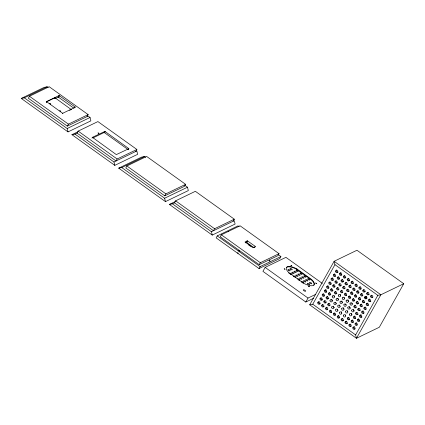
<?xml version="1.0" encoding="UTF-8"?>
<svg xmlns="http://www.w3.org/2000/svg" width="425" height="425" viewBox="0 0 425 425"><rect width="100%" height="100%" fill="white"/><g stroke="black" fill="none" stroke-linecap="round" stroke-linejoin="round"><path stroke-width="0.64" d="M366.408 296.905L366.961 297.553M46.463 101.58L62.682 113.305L75.358 107.185L59.091 95.545L46.463 101.58L46.256 102.202M87.056 116.588L88.166 114.607L49.188 86.716L29.447 96.252L28.337 98.228L67.315 126.119L88.097 116.083L90.047 117.481L90.886 120.854L68.027 131.893L21.25 98.425L44.11 87.385L47.17 86.801L48.142 87.497M46.426 102.356L46.649 101.957M54.528 98.552L54.974 97.761L46.245 101.973M55.372 98.43L58.044 97.144L58.932 95.561M73.695 108.093L58.645 97.32L59.532 95.737M62.613 113.688L62.836 113.294M74.529 107.95L75.124 106.893M67.315 126.119L68.425 124.142L88.166 114.607M74.981 134.098L113.958 161.989L136.818 150.949L137.657 154.323L114.798 165.362L71.921 134.683L74.981 134.098L77.058 133.094L78.168 131.113L97.909 121.582L136.893 149.472L135.782 151.449M91.965 138.109L92.411 137.317L104.933 131.41L128.876 148.654L116.312 154.599L92.411 137.317M92.91 137.939L104.003 132.584L104.672 131.399M128.653 148.309L127.989 149.499L104.603 132.765L105.267 131.575M136.893 149.472L117.146 159.003L116.036 160.985L77.058 133.094M128.393 149.483L128.839 148.692M126.894 165.978L125.784 167.955L164.762 195.845L184.503 186.315L185.613 184.333L146.636 156.442L126.894 165.978L165.872 193.869L185.613 184.333M164.762 195.845L165.872 193.869M172.428 203.825L211.406 231.715L234.265 220.676L235.105 224.049L212.245 235.089L169.368 204.409L172.428 203.825L174.505 202.821L175.615 200.839L195.357 191.308L234.334 219.199L233.224 221.175M234.334 219.199L214.593 228.73L213.483 230.711L174.505 202.821M239.105 226.631L238.032 225.861L217.255 235.896L216.144 237.878L259.022 268.558L279.799 258.522L280.909 256.541L278.232 254.623M221.351 234.812L220.24 236.789L259.218 264.679L277.923 255.648L279.034 253.672L240.056 225.781L221.351 234.812L260.328 262.703L279.034 253.672M245.209 242.893L246.25 242.393L247.398 240.821L255.143 246.288C256.025 247.047 253.369 248.088 252.647 247.493L245.028 241.968L247.137 240.81M253.725 247.493L246.845 242.574L247.738 240.991M254.548 247.345L255.143 246.288M259.218 264.679L260.328 262.703M259.022 268.558L260.132 266.576L280.909 256.541M322.362 283.433L285.919 257.353L265.136 267.389L262.916 271.347L305.793 302.026L313.512 298.297M288.713 273.105L288.936 272.712A9.738 3.868 29.3 0 1 287.231 266.762A9.738 3.868 29.3 0 1 296.836 268.898L311.647 279.496A9.738 3.868 29.3 0 1 313.347 285.446A9.738 3.868 29.3 0 1 303.748 283.31L288.936 272.712M286.312 267.713A9.738 3.868 29.3 0 1 296.613 269.296L296.836 268.898M313.831 285.287A9.738 3.868 29.3 0 0 311.424 279.894L311.647 279.496M305.793 302.026L308.013 298.068L315.733 294.339M309.692 304.815L334.114 261.29L356.973 250.251L403.75 283.719L379.323 327.245L356.463 338.284L309.692 304.815L312.752 304.231L355.624 334.911L356.463 338.284L380.89 294.759L403.75 283.719M312.752 304.231L334.953 264.658L334.114 261.29L380.89 294.759L377.83 295.338L334.953 264.658M355.624 334.911L377.83 295.338M54.974 97.761L71.188 109.491M21.25 98.425L24.31 97.84L47.17 86.801M69.599 110.319L71.342 109.475M24.31 97.84L67.187 128.52L90.047 117.481M71.921 134.683L77.786 131.851M184.811 185.289L187.489 187.207L188.328 190.581L165.468 201.62L118.697 168.151L141.557 157.112L144.617 156.528L145.685 157.292M118.697 168.151L121.757 167.567L144.617 156.528M121.757 167.567L164.634 198.247L187.489 187.207M169.368 204.409L175.817 201.296M58.044 97.144L58.645 97.32M104.003 132.584L104.603 132.765M246.25 242.393L246.845 242.574M237.777 252.668L237.798 252.987M238.228 253.231L237.894 253.066M228.719 231.407L228.188 231.333L228.411 231.678M296.613 269.296L311.424 279.894M248.301 244.673L250.575 246.298M29.447 96.252L68.425 124.142M78.168 131.113L117.146 159.003M175.615 200.839L214.593 228.73M265.136 267.389L308.013 298.068M217.255 235.896L260.132 266.576M211.406 231.715L212.245 235.089M164.634 198.247L165.468 201.62M113.958 161.989L114.798 165.362M67.187 128.52L68.027 131.893M366.887 297.447A1.238 1.094 64.2 0 1 366.589 296.878M367.014 298.302A1.238 1.094 64.2 0 1 365.431 298.148A1.238 1.094 64.2 0 1 365.42 296.443M338.172 272.011A1.238 1.094 64.2 0 1 336.595 271.676A1.238 1.094 64.2 0 1 336.754 269.997M341.928 274.89A1.238 1.094 64.2 0 1 340.329 274.157A1.238 1.094 64.2 0 1 341.062 272.6M345.828 277.679A1.238 1.094 64.2 0 1 344.462 275.655M349.456 280.564A1.238 1.094 64.2 0 1 348.59 278.274M353.35 283.353A1.238 1.094 64.2 0 1 352.49 281.063M347.501 284.426A1.238 1.094 64.2 0 1 346.141 282.402M343.607 281.637A1.238 1.094 64.2 0 1 342.072 281.047A1.238 1.094 64.2 0 1 342.47 279.443M339.708 278.848A1.238 1.094 64.2 0 1 338.342 276.824M335.538 276.154A1.238 1.094 64.2 0 1 334.677 273.865M351.13 287.311A1.238 1.094 64.2 0 1 349.754 286.322A1.238 1.094 64.2 0 1 350.54 284.925M355.029 290.1A1.238 1.094 64.2 0 1 353.935 287.98M357.25 286.142A1.238 1.094 64.2 0 1 356.155 284.022M361.149 288.931A1.238 1.094 64.2 0 1 360.283 286.641M365.314 291.624A1.238 1.094 64.2 0 1 363.949 289.6M358.928 292.889A1.238 1.094 64.2 0 1 358.062 290.599M369.213 294.413A1.238 1.094 64.2 0 1 367.678 293.824A1.238 1.094 64.2 0 1 368.082 292.219M362.822 295.678A1.238 1.094 64.2 0 1 361.962 293.388M364.772 302.329A1.238 1.094 64.2 0 1 363.407 300.3M372.842 297.298A1.238 1.094 64.2 0 1 371.748 295.178M370.892 301.16A1.238 1.094 64.2 0 1 369.357 300.571A1.238 1.094 64.2 0 1 369.755 298.966M368.672 305.118A1.238 1.094 64.2 0 1 367.306 303.089M366.127 309.177A1.238 1.094 64.2 0 1 365.123 307.009M363.959 313.124A1.238 1.094 64.2 0 1 363.099 310.834M360.272 310.271A1.238 1.094 64.2 0 1 358.828 308.391M362.18 306.393A1.238 1.094 64.2 0 1 361.51 304.045M360.602 299.636A1.238 1.094 64.2 0 1 359.226 298.647A1.238 1.094 64.2 0 1 360.012 297.25M356.708 296.847A1.238 1.094 64.2 0 1 355.613 294.722M353.079 293.962A1.238 1.094 64.2 0 1 351.544 293.372A1.238 1.094 64.2 0 1 351.948 291.768M349.18 291.173A1.238 1.094 64.2 0 1 347.815 289.143M345.015 288.479A1.238 1.094 64.2 0 1 344.149 286.19M341.116 285.69A1.238 1.094 64.2 0 1 339.846 283.799M337.216 282.901A1.238 1.094 64.2 0 1 336.122 280.776M333.317 280.112A1.238 1.094 64.2 0 1 332.456 277.822M331.367 283.974A1.238 1.094 64.2 0 1 330.007 281.945M334.996 286.859A1.238 1.094 64.2 0 1 334.135 284.564M338.895 289.648A1.238 1.094 64.2 0 1 337.801 287.523M342.794 292.437A1.238 1.094 64.2 0 1 341.928 290.142M346.688 295.226A1.238 1.094 64.2 0 1 345.594 293.101M350.859 297.92A1.238 1.094 64.2 0 1 349.318 296.124M354.556 300.788A1.238 1.094 64.2 0 1 353.563 298.547M358.397 303.588A1.238 1.094 64.2 0 1 357.276 301.479M356.256 307.525A1.238 1.094 64.2 0 1 355.22 305.304M352.453 304.056A1.238 1.094 64.2 0 1 351.884 302.956M348.824 301.41A1.238 1.094 64.2 0 1 348.027 299.859M344.425 298.26A1.238 1.094 64.2 0 1 344.091 297.378M340.526 295.471A1.238 1.094 64.2 0 1 340.228 294.281M336.945 293.51A1.238 1.094 64.2 0 1 335.41 292.921A1.238 1.094 64.2 0 1 335.814 291.311M333.046 290.721A1.238 1.094 64.2 0 1 331.681 288.692M328.881 288.022A1.238 1.094 64.2 0 1 328.015 285.733M326.66 291.98A1.238 1.094 64.2 0 1 325.279 290.998A1.238 1.094 64.2 0 1 326.065 289.595M330.825 294.679A1.238 1.094 64.2 0 1 329.46 292.65M334.64 296.857A1.238 1.094 64.2 0 1 334.114 295.449M338.539 299.646A1.238 1.094 64.2 0 1 338.008 298.238M342.438 302.435A1.238 1.094 64.2 0 1 341.907 301.027M346.099 305.007A1.238 1.094 64.2 0 1 345.769 304.125M350.503 308.157A1.238 1.094 64.2 0 1 349.701 306.606M354.307 310.903A1.238 1.094 64.2 0 1 353.568 309.597M357.622 314.314A1.238 1.094 64.2 0 1 356.697 312.226M358.174 314.165A1.238 1.094 64.2 0 1 357.908 314.277M362.01 316.992A1.238 1.094 64.2 0 1 360.411 316.253A1.238 1.094 64.2 0 1 361.144 314.697M359.789 320.944A1.238 1.094 64.2 0 1 358.424 318.92M355.619 318.251A1.238 1.094 64.2 0 1 354.758 315.961M352.182 314.904A1.238 1.094 64.2 0 1 351.379 313.353M347.777 311.753A1.238 1.094 64.2 0 1 347.448 310.872M344.112 309.177A1.238 1.094 64.2 0 1 343.586 307.774M340.218 306.388A1.238 1.094 64.2 0 1 339.687 304.985M332.69 300.958A1.238 1.094 64.2 0 1 331.893 299.407M328.334 298.727A1.238 1.094 64.2 0 1 327.473 296.438M328.838 298.467A1.238 1.094 64.2 0 1 328.605 298.632M324.44 295.938A1.238 1.094 64.2 0 1 323.345 293.818M322.485 299.8A1.238 1.094 64.2 0 1 321.125 297.771M326.113 302.685A1.238 1.094 64.2 0 1 324.843 300.794M330.013 305.474A1.238 1.094 64.2 0 1 329.152 303.184M334.369 307.705A1.238 1.094 64.2 0 1 333.567 306.149M337.997 310.346A1.238 1.094 64.2 0 1 337.429 309.246M341.891 313.135A1.238 1.094 64.2 0 1 341.365 311.727M345.791 315.924A1.238 1.094 64.2 0 1 345.228 314.824M349.504 319.419A1.238 1.094 64.2 0 1 348.41 317.294M353.398 322.208A1.238 1.094 64.2 0 1 352.538 319.919M357.297 324.998A1.238 1.094 64.2 0 1 356.437 322.708M355.077 328.955A1.238 1.094 64.2 0 1 353.701 327.967A1.238 1.094 64.2 0 1 354.482 326.57M351.178 326.166A1.238 1.094 64.2 0 1 350.083 324.041M347.549 323.282A1.238 1.094 64.2 0 1 346.019 322.692A1.238 1.094 64.2 0 1 346.418 321.082M343.655 320.493A1.238 1.094 64.2 0 1 342.29 318.463M339.485 317.799A1.238 1.094 64.2 0 1 338.624 315.504M335.585 315.01A1.238 1.094 64.2 0 1 334.316 313.119M331.691 312.221A1.238 1.094 64.2 0 1 330.597 310.096M327.792 309.432A1.238 1.094 64.2 0 1 326.931 307.137M324.163 306.547A1.238 1.094 64.2 0 1 322.798 304.518M320.264 303.758A1.238 1.094 64.2 0 1 318.734 303.168A1.238 1.094 64.2 0 1 319.132 301.559M336.318 303.599A1.238 1.094 64.2 0 1 335.75 302.504M301.835 282.349A1.238 0.489 29.3 0 1 301.925 281.552A1.238 0.489 29.3 0 1 303.578 282.482A1.238 0.489 29.3 0 1 302.913 282.96M302.627 282.853A1.238 0.489 29.3 0 1 302.34 282.71M297.59 279.023A1.238 0.489 29.3 0 1 298.849 279.028A1.238 0.489 29.3 0 1 299.742 280.144A1.238 0.489 29.3 0 1 298.175 279.751M293.739 276.393A1.238 0.489 29.3 0 1 294.472 276.043A1.238 0.489 29.3 0 1 295.853 277.026A1.238 0.489 29.3 0 1 295.115 277.382M294.275 276.962A1.238 0.489 29.3 0 1 293.856 276.579M290.142 273.982A1.238 0.489 29.3 0 1 290.312 273.195A1.238 0.489 29.3 0 1 291.954 274.237A1.238 0.489 29.3 0 1 290.934 274.486M290.647 274.343A1.238 0.489 29.3 0 1 290.376 274.173M365.787 297.208C366.297 299.088 367.152 296.06 365.787 297.208M59.898 110.813L60.759 111.302L59.898 110.813M98.069 132.967L98.929 133.455L98.111 132.929M238.781 250.745L239.642 251.228L238.781 250.745M269.115 260.621L269.976 261.104L269.115 260.621M284.197 268.828L285.058 269.312L284.24 268.791M290.966 265.327L291.826 265.811L291.008 265.29M315.717 283.034L316.577 283.523L315.717 283.034M308.561 286.253L309.421 286.748L308.561 286.253M49.778 103.541L50.607 104.072L49.837 103.514M305.447 291.093L305.347 291.178A1.238 0.489 29.3 0 1 303.493 290.413A1.238 0.489 29.3 0 1 304.146 289.839A1.238 0.489 29.3 0 1 305.447 291.093M335.516 271.171A1.238 1.094 64.2 0 0 337.094 272.553A1.238 1.094 64.2 0 0 337.285 270.497A1.238 1.094 64.2 0 0 335.516 271.171M339.447 273.78A1.238 1.094 64.2 0 0 340.829 275.389A1.238 1.094 64.2 0 0 341.317 273.418A1.238 1.094 64.2 0 0 339.447 273.78M343.342 276.569A1.238 1.094 64.2 0 0 344.723 278.178A1.238 1.094 64.2 0 0 345.217 276.207A1.238 1.094 64.2 0 0 343.342 276.569M347.241 279.358A1.238 1.094 64.2 0 0 348.622 280.967A1.238 1.094 64.2 0 0 349.116 278.997A1.238 1.094 64.2 0 0 347.241 279.358M351.14 282.147A1.238 1.094 64.2 0 0 352.522 283.757A1.238 1.094 64.2 0 0 353.01 281.786A1.238 1.094 64.2 0 0 351.14 282.147M355.034 284.936A1.238 1.094 64.2 0 0 356.416 286.546A1.238 1.094 64.2 0 0 356.91 284.575A1.238 1.094 64.2 0 0 355.034 284.936M358.934 287.725A1.238 1.094 64.2 0 0 360.315 289.335A1.238 1.094 64.2 0 0 360.809 287.364A1.238 1.094 64.2 0 0 358.934 287.725M362.833 290.514A1.238 1.094 64.2 0 0 364.214 292.124A1.238 1.094 64.2 0 0 364.708 290.153A1.238 1.094 64.2 0 0 362.833 290.514M366.733 293.303A1.238 1.094 64.2 0 0 368.114 294.913A1.238 1.094 64.2 0 0 368.603 292.942A1.238 1.094 64.2 0 0 366.733 293.303M370.627 296.092A1.238 1.094 64.2 0 0 372.008 297.702A1.238 1.094 64.2 0 0 372.502 295.731A1.238 1.094 64.2 0 0 370.627 296.092M333.328 274.943A1.238 1.094 64.2 0 0 334.709 276.558A1.238 1.094 64.2 0 0 335.203 274.587A1.238 1.094 64.2 0 0 333.328 274.943M337.227 277.732A1.238 1.094 64.2 0 0 338.608 279.347A1.238 1.094 64.2 0 0 339.097 277.376A1.238 1.094 64.2 0 0 337.227 277.732M341.121 280.521A1.238 1.094 64.2 0 0 342.502 282.136A1.238 1.094 64.2 0 0 342.996 280.165A1.238 1.094 64.2 0 0 341.121 280.521M345.02 283.31A1.238 1.094 64.2 0 0 346.402 284.925A1.238 1.094 64.2 0 0 346.896 282.954A1.238 1.094 64.2 0 0 345.02 283.31M348.92 286.099A1.238 1.094 64.2 0 0 350.301 287.714A1.238 1.094 64.2 0 0 350.79 285.743A1.238 1.094 64.2 0 0 348.92 286.099M352.814 288.888A1.238 1.094 64.2 0 0 354.2 290.503A1.238 1.094 64.2 0 0 354.689 288.533A1.238 1.094 64.2 0 0 352.814 288.888M356.713 291.678A1.238 1.094 64.2 0 0 358.094 293.293A1.238 1.094 64.2 0 0 358.588 291.322A1.238 1.094 64.2 0 0 356.713 291.678M360.612 294.467A1.238 1.094 64.2 0 0 361.994 296.082A1.238 1.094 64.2 0 0 362.488 294.111A1.238 1.094 64.2 0 0 360.612 294.467M364.512 297.256A1.238 1.094 64.2 0 0 365.893 298.871A1.238 1.094 64.2 0 0 366.382 296.9A1.238 1.094 64.2 0 0 364.512 297.256M368.406 300.045A1.238 1.094 64.2 0 0 369.787 301.66A1.238 1.094 64.2 0 0 370.281 299.689A1.238 1.094 64.2 0 0 368.406 300.045M366.185 304.002A1.238 1.094 64.2 0 0 367.567 305.612A1.238 1.094 64.2 0 0 368.061 303.647A1.238 1.094 64.2 0 0 366.185 304.002M362.291 301.213A1.238 1.094 64.2 0 0 363.672 302.823A1.238 1.094 64.2 0 0 364.161 300.858A1.238 1.094 64.2 0 0 362.291 301.213M358.392 298.424A1.238 1.094 64.2 0 0 359.773 300.034A1.238 1.094 64.2 0 0 360.267 298.068A1.238 1.094 64.2 0 0 358.392 298.424M354.493 295.635A1.238 1.094 64.2 0 0 355.874 297.245A1.238 1.094 64.2 0 0 356.368 295.279A1.238 1.094 64.2 0 0 354.493 295.635M350.598 292.846A1.238 1.094 64.2 0 0 351.98 294.456A1.238 1.094 64.2 0 0 352.468 292.49A1.238 1.094 64.2 0 0 350.598 292.846M346.699 290.057A1.238 1.094 64.2 0 0 348.08 291.667A1.238 1.094 64.2 0 0 348.569 289.701A1.238 1.094 64.2 0 0 346.699 290.057M342.8 287.268A1.238 1.094 64.2 0 0 344.181 288.878A1.238 1.094 64.2 0 0 344.675 286.912A1.238 1.094 64.2 0 0 342.8 287.268M338.9 284.479A1.238 1.094 64.2 0 0 340.282 286.089A1.238 1.094 64.2 0 0 340.776 284.123A1.238 1.094 64.2 0 0 338.9 284.479M335.006 281.69A1.238 1.094 64.2 0 0 336.388 283.3A1.238 1.094 64.2 0 0 336.876 281.334A1.238 1.094 64.2 0 0 335.006 281.69M331.107 278.901A1.238 1.094 64.2 0 0 332.488 280.511A1.238 1.094 64.2 0 0 332.982 278.545A1.238 1.094 64.2 0 0 331.107 278.901M328.886 282.859A1.238 1.094 64.2 0 0 330.267 284.468A1.238 1.094 64.2 0 0 330.762 282.503A1.238 1.094 64.2 0 0 328.886 282.859M332.786 285.648A1.238 1.094 64.2 0 0 334.167 287.257A1.238 1.094 64.2 0 0 334.656 285.292A1.238 1.094 64.2 0 0 332.786 285.648M336.68 288.437A1.238 1.094 64.2 0 0 338.061 290.047A1.238 1.094 64.2 0 0 338.555 288.081A1.238 1.094 64.2 0 0 336.68 288.437M340.579 291.226A1.238 1.094 64.2 0 0 341.96 292.836A1.238 1.094 64.2 0 0 342.454 290.87A1.238 1.094 64.2 0 0 340.579 291.226M344.478 294.015A1.238 1.094 64.2 0 0 345.86 295.625A1.238 1.094 64.2 0 0 346.348 293.659A1.238 1.094 64.2 0 0 344.478 294.015M348.378 296.804A1.238 1.094 64.2 0 0 349.759 298.414A1.238 1.094 64.2 0 0 350.248 296.448A1.238 1.094 64.2 0 0 348.378 296.804M352.256 299.668A1.238 1.094 64.2 0 0 353.722 301.187A1.238 1.094 64.2 0 0 354.094 299.179A1.238 1.094 64.2 0 0 352.256 299.668M356.166 302.398A1.238 1.094 64.2 0 0 357.568 303.992A1.238 1.094 64.2 0 0 358.031 302.01A1.238 1.094 64.2 0 0 356.166 302.398M360.039 305.368A1.238 1.094 64.2 0 0 361.627 306.728A1.238 1.094 64.2 0 0 361.797 304.672A1.238 1.094 64.2 0 0 360.039 305.368M363.933 308.21A1.238 1.094 64.2 0 0 365.569 309.501A1.238 1.094 64.2 0 0 365.654 307.424A1.238 1.094 64.2 0 0 363.933 308.21M351.698 310.5A1.238 1.094 64.2 0 0 353.292 311.854A1.238 1.094 64.2 0 0 353.451 309.788A1.238 1.094 64.2 0 0 351.698 310.5M355.613 313.161A1.238 1.094 64.2 0 0 357.08 314.681A1.238 1.094 64.2 0 0 357.446 312.667A1.238 1.094 64.2 0 0 355.613 313.161M357.813 309.363A1.238 1.094 64.2 0 0 359.438 310.675A1.238 1.094 64.2 0 0 359.545 308.603A1.238 1.094 64.2 0 0 357.813 309.363M353.929 306.441A1.238 1.094 64.2 0 0 355.422 307.928A1.238 1.094 64.2 0 0 355.752 305.904A1.238 1.094 64.2 0 0 353.929 306.441M361.744 311.918A1.238 1.094 64.2 0 0 363.125 313.528A1.238 1.094 64.2 0 0 363.619 311.562A1.238 1.094 64.2 0 0 361.744 311.918M359.523 315.876A1.238 1.094 64.2 0 0 360.905 317.486A1.238 1.094 64.2 0 0 361.399 315.515A1.238 1.094 64.2 0 0 359.523 315.876M357.303 319.834A1.238 1.094 64.2 0 0 358.689 321.443A1.238 1.094 64.2 0 0 359.178 319.473A1.238 1.094 64.2 0 0 357.303 319.834M355.087 323.786A1.238 1.094 64.2 0 0 356.469 325.396A1.238 1.094 64.2 0 0 356.957 323.43A1.238 1.094 64.2 0 0 355.087 323.786M352.867 327.744A1.238 1.094 64.2 0 0 354.248 329.354A1.238 1.094 64.2 0 0 354.737 327.388A1.238 1.094 64.2 0 0 352.867 327.744M348.967 324.955A1.238 1.094 64.2 0 0 350.349 326.565A1.238 1.094 64.2 0 0 350.837 324.599A1.238 1.094 64.2 0 0 348.967 324.955M351.188 320.997A1.238 1.094 64.2 0 0 352.569 322.607A1.238 1.094 64.2 0 0 353.058 320.641A1.238 1.094 64.2 0 0 351.188 320.997M353.409 317.045A1.238 1.094 64.2 0 0 354.79 318.654A1.238 1.094 64.2 0 0 355.279 316.683A1.238 1.094 64.2 0 0 353.409 317.045M349.509 314.256A1.238 1.094 64.2 0 0 350.891 315.865A1.238 1.094 64.2 0 0 351.385 313.894A1.238 1.094 64.2 0 0 349.509 314.256M347.289 318.208A1.238 1.094 64.2 0 0 348.67 319.818A1.238 1.094 64.2 0 0 349.164 317.852A1.238 1.094 64.2 0 0 347.289 318.208M345.068 322.166A1.238 1.094 64.2 0 0 346.449 323.776A1.238 1.094 64.2 0 0 346.943 321.81A1.238 1.094 64.2 0 0 345.068 322.166M341.169 319.377A1.238 1.094 64.2 0 0 342.55 320.987A1.238 1.094 64.2 0 0 343.044 319.021A1.238 1.094 64.2 0 0 341.169 319.377M343.389 315.419A1.238 1.094 64.2 0 0 344.771 317.029A1.238 1.094 64.2 0 0 345.265 315.063A1.238 1.094 64.2 0 0 343.389 315.419M345.61 311.467A1.238 1.094 64.2 0 0 346.991 313.076A1.238 1.094 64.2 0 0 347.485 311.105A1.238 1.094 64.2 0 0 345.61 311.467M347.831 307.509A1.238 1.094 64.2 0 0 349.212 309.118A1.238 1.094 64.2 0 0 349.706 307.147A1.238 1.094 64.2 0 0 347.831 307.509M350.051 303.551A1.238 1.094 64.2 0 0 351.433 305.161A1.238 1.094 64.2 0 0 351.927 303.195A1.238 1.094 64.2 0 0 350.051 303.551M346.157 300.762A1.238 1.094 64.2 0 0 347.538 302.372A1.238 1.094 64.2 0 0 348.027 300.406A1.238 1.094 64.2 0 0 346.157 300.762M343.937 304.72A1.238 1.094 64.2 0 0 345.318 306.329A1.238 1.094 64.2 0 0 345.807 304.358A1.238 1.094 64.2 0 0 343.937 304.72M341.716 308.678A1.238 1.094 64.2 0 0 343.097 310.287A1.238 1.094 64.2 0 0 343.586 308.316A1.238 1.094 64.2 0 0 341.716 308.678M339.495 312.63A1.238 1.094 64.2 0 0 340.877 314.24A1.238 1.094 64.2 0 0 341.365 312.274A1.238 1.094 64.2 0 0 339.495 312.63M337.275 316.588A1.238 1.094 64.2 0 0 338.656 318.197A1.238 1.094 64.2 0 0 339.145 316.232A1.238 1.094 64.2 0 0 337.275 316.588M333.375 313.799A1.238 1.094 64.2 0 0 334.757 315.408A1.238 1.094 64.2 0 0 335.251 313.443A1.238 1.094 64.2 0 0 333.375 313.799M335.596 309.841A1.238 1.094 64.2 0 0 336.977 311.451A1.238 1.094 64.2 0 0 337.471 309.485A1.238 1.094 64.2 0 0 335.596 309.841M337.817 305.888A1.238 1.094 64.2 0 0 339.198 307.498A1.238 1.094 64.2 0 0 339.692 305.527A1.238 1.094 64.2 0 0 337.817 305.888M340.037 301.931A1.238 1.094 64.2 0 0 341.418 303.54A1.238 1.094 64.2 0 0 341.913 301.569A1.238 1.094 64.2 0 0 340.037 301.931M342.258 297.973A1.238 1.094 64.2 0 0 343.639 299.582A1.238 1.094 64.2 0 0 344.128 297.617A1.238 1.094 64.2 0 0 342.258 297.973M338.358 295.184A1.238 1.094 64.2 0 0 339.74 296.793A1.238 1.094 64.2 0 0 340.234 294.828A1.238 1.094 64.2 0 0 338.358 295.184M336.138 299.142A1.238 1.094 64.2 0 0 337.519 300.751A1.238 1.094 64.2 0 0 338.013 298.78A1.238 1.094 64.2 0 0 336.138 299.142M331.697 307.052A1.238 1.094 64.2 0 0 333.078 308.662A1.238 1.094 64.2 0 0 333.572 306.696A1.238 1.094 64.2 0 0 331.697 307.052M329.476 311.01A1.238 1.094 64.2 0 0 330.857 312.619A1.238 1.094 64.2 0 0 331.351 310.654A1.238 1.094 64.2 0 0 329.476 311.01M325.582 308.221A1.238 1.094 64.2 0 0 326.963 309.83A1.238 1.094 64.2 0 0 327.452 307.865A1.238 1.094 64.2 0 0 325.582 308.221M327.803 304.263A1.238 1.094 64.2 0 0 329.184 305.873A1.238 1.094 64.2 0 0 329.672 303.907A1.238 1.094 64.2 0 0 327.803 304.263M330.018 300.31A1.238 1.094 64.2 0 0 331.404 301.92A1.238 1.094 64.2 0 0 331.893 299.949A1.238 1.094 64.2 0 0 330.018 300.31M332.238 296.353A1.238 1.094 64.2 0 0 333.62 297.962A1.238 1.094 64.2 0 0 334.114 295.991A1.238 1.094 64.2 0 0 332.238 296.353M334.459 292.395A1.238 1.094 64.2 0 0 335.84 294.004A1.238 1.094 64.2 0 0 336.334 292.039A1.238 1.094 64.2 0 0 334.459 292.395M330.565 289.606A1.238 1.094 64.2 0 0 331.946 291.215A1.238 1.094 64.2 0 0 332.435 289.25A1.238 1.094 64.2 0 0 330.565 289.606M328.344 293.563A1.238 1.094 64.2 0 0 329.726 295.173A1.238 1.094 64.2 0 0 330.214 293.202A1.238 1.094 64.2 0 0 328.344 293.563M326.124 297.521A1.238 1.094 64.2 0 0 327.505 299.131A1.238 1.094 64.2 0 0 327.994 297.16A1.238 1.094 64.2 0 0 326.124 297.521M323.903 301.474A1.238 1.094 64.2 0 0 325.284 303.083A1.238 1.094 64.2 0 0 325.773 301.118A1.238 1.094 64.2 0 0 323.903 301.474M321.683 305.432A1.238 1.094 64.2 0 0 323.064 307.041A1.238 1.094 64.2 0 0 323.553 305.076A1.238 1.094 64.2 0 0 321.683 305.432M317.783 302.642A1.238 1.094 64.2 0 0 319.164 304.252A1.238 1.094 64.2 0 0 319.658 302.287A1.238 1.094 64.2 0 0 317.783 302.642M320.004 298.685A1.238 1.094 64.2 0 0 321.385 300.294A1.238 1.094 64.2 0 0 321.879 298.329A1.238 1.094 64.2 0 0 320.004 298.685M322.224 294.732A1.238 1.094 64.2 0 0 323.606 296.342A1.238 1.094 64.2 0 0 324.1 294.371A1.238 1.094 64.2 0 0 322.224 294.732M324.445 290.774A1.238 1.094 64.2 0 0 325.826 292.384A1.238 1.094 64.2 0 0 326.32 290.413A1.238 1.094 64.2 0 0 324.445 290.774M326.666 286.817A1.238 1.094 64.2 0 0 328.047 288.426A1.238 1.094 64.2 0 0 328.541 286.461A1.238 1.094 64.2 0 0 326.666 286.817M333.917 303.099A1.238 1.094 64.2 0 0 335.298 304.709A1.238 1.094 64.2 0 0 335.793 302.738A1.238 1.094 64.2 0 0 333.917 303.099M288.325 270.194A1.238 0.489 29.3 0 0 290.153 270.736A1.238 0.489 29.3 0 0 288.756 269.461A1.238 0.489 29.3 0 0 288.325 270.194M292.219 272.983A1.238 0.489 29.3 0 0 294.052 273.525A1.238 0.489 29.3 0 0 292.655 272.25A1.238 0.489 29.3 0 0 292.219 272.983M296.119 275.772A1.238 0.489 29.3 0 0 297.952 276.314A1.238 0.489 29.3 0 0 296.549 275.039A1.238 0.489 29.3 0 0 296.119 275.772M300.018 278.561A1.238 0.489 29.3 0 0 301.846 279.103A1.238 0.489 29.3 0 0 300.448 277.828A1.238 0.489 29.3 0 0 300.018 278.561M303.918 281.35A1.238 0.489 29.3 0 0 305.745 281.892A1.238 0.489 29.3 0 0 304.348 280.617A1.238 0.489 29.3 0 0 303.918 281.35M307.684 284.006A1.238 0.489 29.3 0 0 309.581 284.75A1.238 0.489 29.3 0 0 308.433 283.47A1.238 0.489 29.3 0 0 307.684 284.006M309.889 283.135A1.238 0.489 29.3 0 0 311.722 283.682A1.238 0.489 29.3 0 0 310.324 282.402A1.238 0.489 29.3 0 0 309.889 283.135M305.995 280.346A1.238 0.489 29.3 0 0 307.822 280.893A1.238 0.489 29.3 0 0 306.425 279.613A1.238 0.489 29.3 0 0 305.995 280.346M302.095 277.557A1.238 0.489 29.3 0 0 303.923 278.104A1.238 0.489 29.3 0 0 302.526 276.824A1.238 0.489 29.3 0 0 302.095 277.557M298.196 274.768A1.238 0.489 29.3 0 0 300.029 275.315A1.238 0.489 29.3 0 0 298.632 274.035A1.238 0.489 29.3 0 0 298.196 274.768M290.402 269.19A1.238 0.489 29.3 0 0 292.23 269.737A1.238 0.489 29.3 0 0 290.833 268.457A1.238 0.489 29.3 0 0 290.402 269.19M296.379 270.975A1.238 0.489 29.3 0 0 298.207 271.522A1.238 0.489 29.3 0 0 296.809 270.242A1.238 0.489 29.3 0 0 296.379 270.975M300.273 273.764A1.238 0.489 29.3 0 0 302.106 274.311A1.238 0.489 29.3 0 0 300.709 273.031A1.238 0.489 29.3 0 0 300.273 273.764M304.172 276.553A1.238 0.489 29.3 0 0 306.005 277.1A1.238 0.489 29.3 0 0 304.608 275.82A1.238 0.489 29.3 0 0 304.172 276.553M308.072 279.342A1.238 0.489 29.3 0 0 309.899 279.889A1.238 0.489 29.3 0 0 308.502 278.609A1.238 0.489 29.3 0 0 308.072 279.342M294.302 271.979A1.238 0.489 29.3 0 0 296.129 272.526A1.238 0.489 29.3 0 0 294.732 271.246A1.238 0.489 29.3 0 0 294.302 271.979"/></g></svg>
